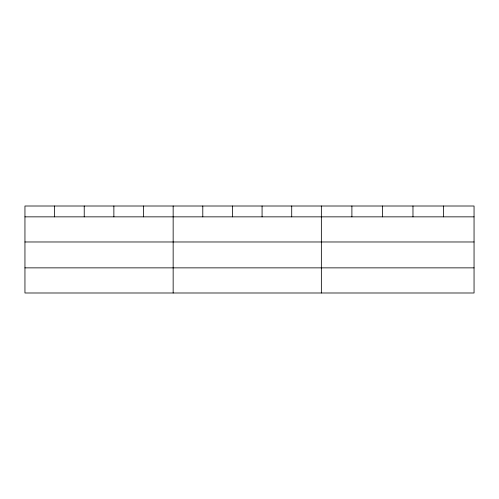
<?xml version="1.0" encoding="UTF-8"?>
<svg xmlns="http://www.w3.org/2000/svg" width="499" height="499" viewBox="0 0 499 499"><rect width="100%" height="100%" fill="white"/><g stroke="black" fill="none" stroke-linecap="round" stroke-linejoin="round"><path stroke-width="0.75" d="M474.05 241.978L474.05 206.006L24.95 206.006L24.95 292.994L474.05 292.994L474.05 241.978L24.95 241.978M24.95 216.853L474.05 216.853M24.95 267.863L474.05 267.863M443.511 206.006L443.511 216.853M412.972 206.006L412.972 216.853M382.434 206.006L382.434 216.853M351.895 206.006L351.895 216.853M321.356 206.006L321.356 292.994M291.715 206.006L291.715 216.853M262.075 206.006L262.075 216.853M232.434 206.006L232.434 216.853M202.794 206.006L202.794 216.853M173.153 206.006L173.153 292.994M143.512 206.006L143.512 216.853M113.872 206.006L113.872 216.853M84.231 206.006L84.231 216.853M54.591 206.006L54.591 216.853"/></g></svg>
